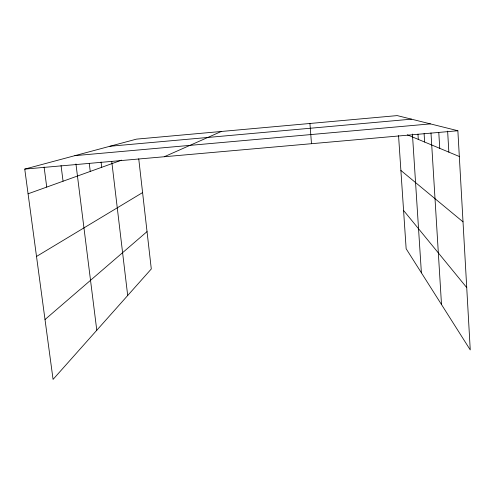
<?xml version="1.0" encoding="UTF-8"?>
<svg xmlns="http://www.w3.org/2000/svg" width="495" height="495" viewBox="0 0 495 495"><rect width="100%" height="100%" fill="white"/><g stroke="black" fill="none" stroke-linecap="round" stroke-linejoin="round"><path stroke-width="0.74" d="M45.008 319.541L147.04 231.611M36.512 256.453L142.591 192.586M164.266 156.742L221.296 131.478M28.073 193.799L121.603 160.151M138.736 158.79L151.297 268.971L53.07 379.399L24.75 169.098L136.496 139.132L397.207 115.601L457.869 130.736L470.25 349.916L406.147 248.756L398.549 135.587M109.946 146.254L411.463 119.159M74.9 155.653L430.427 123.886M24.75 169.098L457.869 130.736M407.348 134.832L459.329 156.507M400.888 170.441L463.017 221.847M403.574 210.462L466.729 287.589M44.098 166.994L46.734 187.085M61.052 165.54L63.057 181.213M75.945 163.956L96.785 330.252M89.255 163.282L90.257 171.431M101.06 161.983L101.704 167.31M111.74 161.339L127.691 295.509M309.926 123.478L311.485 143.699M417.966 134.126L418.3 139.398M412.428 134.052L421.394 272.819M424.104 133.613L424.63 142.04M430.984 132.932L441.503 304.555M438.793 132.611L439.739 148.339M447.629 131.138L448.854 152.138"/></g></svg>
